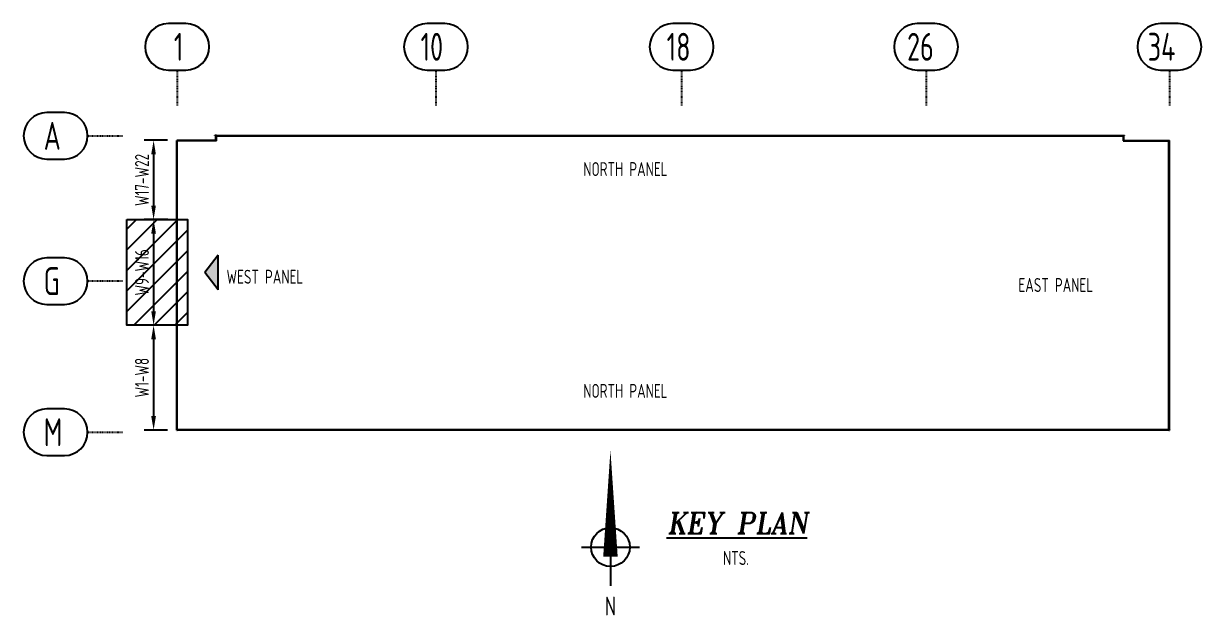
# Model space of a CAD drawing. Header units: inches. Extents: x -3675 to 25720, y -2273 to 5046.
# Drawn here: x 19274.6 to 19464.6, y 787.1 to 882.5 of the extents above; entities that cross this region are included whole.
import ezdxf
from ezdxf.enums import TextEntityAlignment as Align

# ---------------------------------------------------------------- set-up
doc = ezdxf.new("R2010")
doc.units = ezdxf.units.IN
doc.header["$LTSCALE"] = 0.025
doc.header["$MEASUREMENT"] = 0
doc.linetypes.add('PHANTOM', pattern=[2.5, 1.25, -0.25, 0.25, -0.25, 0.25, -0.25])
doc.layers.get('0').update_dxf_attribs({"linetype": 'CONTINUOUS'})
doc.layers.get('Defpoints').update_dxf_attribs({"linetype": 'CONTINUOUS'})
for name, color, linetype in [('0-25TEXT', 7, 'CONTINUOUS'), ('0-35', 3, 'CONTINUOUS'), ('0-35TEXT', 3, 'CONTINUOUS'), ('0-50', 10, 'CONTINUOUS'), ('BARLIST', 7, 'CONTINUOUS'), ('GRID', 8, 'PHANTOM'), ('Hatch', 253, 'CONTINUOUS'), ('Hgblock', 7, 'CONTINUOUS')]:
    doc.layers.add(name, color=color, linetype=linetype)
doc.styles.add('AR', font='ARCHQUIK.shx', dxfattribs={"width": 0.8})
doc.styles.add('ROMANT', font='romant')
doc.dimstyles.new('CADS_DIM_48', dxfattribs={"dimscale": 48, "dimtxt": 0.09375, "dimasz": 0.09375, "dimexe": 0.0625, "dimexo": 0.0625, "dimgap": 0.09375, "dimtad": 0, "dimtih": 1, "dimtoh": 1, "dimzin": 1, "dimdsep": 46, "dimlunit": 4, "dimtxsty": 'AR', "dimblk": 'CLOSED', "dimcen": 0.1875, "dimadec": 0, "dimazin": 0, "dimtfac": 1, "dimtofl": 0, "dimtmove": 0, "dimatfit": 1, "dimldrblk": 'DOTBLANK', "dimfxl": 1, "dimtzin": 0, "dimarcsym": 0})

# ---------------------------------------------------------------- blocks, each defined once
blk = doc.blocks.new('*D133')
at = {"layer": '0-35', "color": 0, "lineweight": -2, "transparency": 16777216}
for p, q in [((19297.82, 863.7), (19294.09, 863.7)), ((19295.59, 861.45), (19295.59, 853.17)), ((19297.88, 850.92), (19294.09, 850.92))]:
    blk.add_line(p, q, dxfattribs=at)
at = {"layer": '0-35', "color": 0, "transparency": 16777216}
for points in [[(19295.21, 861.45), (19295.96, 861.45), (19295.59, 863.7)], [(19295.21, 853.17), (19295.96, 853.17), (19295.59, 850.92)]]:
    blk.add_solid(points, dxfattribs=at)
at = {"layer": 'Defpoints', "color": 0, "transparency": 16777216}
for p in [(19299.32, 863.7), (19295.59, 850.92), (19299.38, 850.92)]:
    blk.add_point(p, dxfattribs=at)
at = {"layer": '0-35', "color": 0, "transparency": 16777216, "insert": (19293.71, 857.31), "char_height": 2.25, "attachment_point": 5, "rotation": 90, "style": 'AR'}
blk.add_mtext('W17-W22', dxfattribs=at)
blk = doc.blocks.new('_DotBlank')
at = {"layer": '0-35', "color": 0, "lineweight": -2}
blk.add_line((-0.5, 0), (-1, 0), dxfattribs=at)
blk.add_circle((0, 0), 0.5, dxfattribs=at)
blk = doc.blocks.new('*D134')
at = {"layer": '0-35', "color": 0, "lineweight": -2, "transparency": 16777216}
for p, q in [((19297.88, 850.92), (19294.09, 850.92)), ((19295.59, 848.67), (19295.59, 836.12)), ((19297.82, 833.87), (19294.09, 833.87))]:
    blk.add_line(p, q, dxfattribs=at)
at = {"layer": '0-35', "color": 0, "transparency": 16777216}
for points in [[(19295.21, 848.67), (19295.96, 848.67), (19295.59, 850.92)], [(19295.21, 836.12), (19295.96, 836.12), (19295.59, 833.87)]]:
    blk.add_solid(points, dxfattribs=at)
at = {"layer": 'Defpoints', "color": 0, "transparency": 16777216}
for p in [(19299.38, 850.92), (19295.59, 833.87), (19299.32, 833.87)]:
    blk.add_point(p, dxfattribs=at)
at = {"layer": '0-35', "color": 0, "transparency": 16777216, "insert": (19293.71, 842.4), "char_height": 2.25, "attachment_point": 5, "rotation": 90, "style": 'AR'}
blk.add_mtext('W9-W16', dxfattribs=at)
blk = doc.blocks.new('*D135')
at = {"layer": '0-35', "color": 0, "lineweight": -2, "transparency": 16777216}
for p, q in [((19297.82, 833.87), (19294.09, 833.87)), ((19295.59, 831.62), (19295.59, 819.21)), ((19297.82, 816.96), (19294.09, 816.96))]:
    blk.add_line(p, q, dxfattribs=at)
at = {"layer": '0-35', "color": 0, "transparency": 16777216}
for points in [[(19295.21, 831.62), (19295.96, 831.62), (19295.59, 833.87)], [(19295.21, 819.21), (19295.96, 819.21), (19295.59, 816.96)]]:
    blk.add_solid(points, dxfattribs=at)
at = {"layer": 'Defpoints', "color": 0, "transparency": 16777216}
for p in [(19299.32, 833.87), (19295.59, 816.96), (19299.32, 816.96)]:
    blk.add_point(p, dxfattribs=at)
at = {"layer": '0-35', "color": 0, "transparency": 16777216, "insert": (19293.71, 825.42), "char_height": 2.25, "attachment_point": 5, "rotation": 90, "style": 'AR'}
blk.add_mtext('W1-W8', dxfattribs=at)
blk = doc.blocks.new('*U129')
at = {"layer": 'Hgblock', "color": 3}
for p, q in [((-0.375, 0), (0.375, 0)), ((0, 0), (0, -0.5))]:
    blk.add_line(p, q, dxfattribs=at)
blk.add_lwpolyline([(0, 1.25, 0, 0.187, 0), (0, -0.125, 0.187, 0.187, 0)], format="xyseb", dxfattribs=at)
blk.add_circle((0, 0), 0.25, dxfattribs=at)
at = {"layer": 'Hgblock', "color": 3, "style": 'AR', "width": 0.8}
blk.add_text('N', height=0.244, dxfattribs=at).set_placement((0, -0.761), align=Align.MIDDLE)
blk = doc.blocks.new('*D336')
at = {"layer": '0-35', "color": 0, "lineweight": -2, "transparency": 16777216}
for p, q in [((19297.82, 863.7), (19294.09, 863.7)), ((19295.59, 861.45), (19295.59, 853.17)), ((19297.88, 850.92), (19294.09, 850.92))]:
    blk.add_line(p, q, dxfattribs=at)
at = {"layer": '0-35', "color": 0, "transparency": 16777216}
for points in [[(19295.21, 861.45), (19295.96, 861.45), (19295.59, 863.7)], [(19295.21, 853.17), (19295.96, 853.17), (19295.59, 850.92)]]:
    blk.add_solid(points, dxfattribs=at)
at = {"layer": 'Defpoints', "color": 0, "transparency": 16777216}
for p in [(19299.32, 863.7), (19295.59, 850.92), (19299.38, 850.92)]:
    blk.add_point(p, dxfattribs=at)
at = {"layer": '0-35', "color": 0, "transparency": 16777216, "insert": (19293.71, 857.31), "char_height": 2.25, "attachment_point": 5, "rotation": 90, "style": 'AR'}
blk.add_mtext('W17-W22', dxfattribs=at)
blk = doc.blocks.new('*D337')
at = {"layer": '0-35', "color": 0, "lineweight": -2, "transparency": 16777216}
for p, q in [((19297.88, 850.92), (19294.09, 850.92)), ((19295.59, 848.67), (19295.59, 836.12)), ((19297.82, 833.87), (19294.09, 833.87))]:
    blk.add_line(p, q, dxfattribs=at)
at = {"layer": '0-35', "color": 0, "transparency": 16777216}
for points in [[(19295.21, 848.67), (19295.96, 848.67), (19295.59, 850.92)], [(19295.21, 836.12), (19295.96, 836.12), (19295.59, 833.87)]]:
    blk.add_solid(points, dxfattribs=at)
at = {"layer": 'Defpoints', "color": 0, "transparency": 16777216}
for p in [(19299.38, 850.92), (19295.59, 833.87), (19299.32, 833.87)]:
    blk.add_point(p, dxfattribs=at)
at = {"layer": '0-35', "color": 0, "transparency": 16777216, "insert": (19293.71, 842.4), "char_height": 2.25, "attachment_point": 5, "rotation": 90, "style": 'AR'}
blk.add_mtext('W9-W16', dxfattribs=at)
blk = doc.blocks.new('*D338')
at = {"layer": '0-35', "color": 0, "lineweight": -2, "transparency": 16777216}
for p, q in [((19297.82, 833.87), (19294.09, 833.87)), ((19295.59, 831.62), (19295.59, 819.21)), ((19297.82, 816.96), (19294.09, 816.96))]:
    blk.add_line(p, q, dxfattribs=at)
at = {"layer": '0-35', "color": 0, "transparency": 16777216}
for points in [[(19295.21, 831.62), (19295.96, 831.62), (19295.59, 833.87)], [(19295.21, 819.21), (19295.96, 819.21), (19295.59, 816.96)]]:
    blk.add_solid(points, dxfattribs=at)
at = {"layer": 'Defpoints', "color": 0, "transparency": 16777216}
for p in [(19299.32, 833.87), (19295.59, 816.96), (19299.32, 816.96)]:
    blk.add_point(p, dxfattribs=at)
at = {"layer": '0-35', "color": 0, "transparency": 16777216, "insert": (19293.71, 825.42), "char_height": 2.25, "attachment_point": 5, "rotation": 90, "style": 'AR'}
blk.add_mtext('W1-W8', dxfattribs=at)
blk = doc.blocks.new('*U229')
at = {"layer": 'Hgblock', "color": 3}
for p, q in [((-0.375, 0), (0.375, 0)), ((0, 0), (0, -0.5))]:
    blk.add_line(p, q, dxfattribs=at)
blk.add_lwpolyline([(0, 1.25, 0, 0.187, 0), (0, -0.125, 0.187, 0.187, 0)], format="xyseb", dxfattribs=at)
blk.add_circle((0, 0), 0.25, dxfattribs=at)
at = {"layer": 'Hgblock', "color": 3, "style": 'AR', "width": 0.8}
blk.add_text('N', height=0.244, dxfattribs=at).set_placement((0, -0.761), align=Align.MIDDLE)

msp = doc.modelspace()

# ---------------------------------------------------------------- hatches: boundary and pattern name
at = {"layer": '0-25TEXT'}
msp.add_hatch(color=256, dxfattribs=at).paths.add_polyline_path([(19306.02761, 845.18537), (19303.86766, 842.37294), (19306.02761, 839.56051)])
at = {"layer": 'Hatch'}
h = msp.add_hatch(dxfattribs=at)
h.set_pattern_fill('ANSI31', color=256, scale=18.75)
h.set_pattern_definition([(45, (6818.1028, -6.287), (-1.6572815, 1.6572815), [])])
h.paths.add_polyline_path([(19291.28277, 833.87476), (19301.0696, 833.8746), (19301.07042, 850.91612), (19291.28277, 850.91628)])

# ---------------------------------------------------------------- linework, layer by layer
at = {"layer": '0-25TEXT'}
for p, q in [((19306.02761, 845.18537), (19303.86766, 842.37294)), ((19306.02761, 839.56051), (19306.02761, 845.18537)), ((19306.02761, 839.56051), (19303.86766, 842.37294))]:
    msp.add_line(p, q, dxfattribs=at)
at = {"layer": '0-35'}
for p, q in [((19305.71044, 864.4815), (19305.43977, 864.4815)), ((19305.43977, 864.4815), (19452.14041, 864.4815)), ((19305.43977, 864.4129), (19305.43977, 864.4815)), ((19305.43977, 864.4815), (19305.43977, 864.4129)), ((19305.71044, 864.4815), (19305.43977, 864.4815)), ((19305.43977, 864.4815), (19452.14041, 864.4815)), ((19305.43977, 864.4129), (19305.43977, 864.4815)), ((19305.43977, 864.4815), (19305.43977, 864.4129)), ((19305.43977, 864.4129), (19305.64185, 864.4129)), ((19305.43977, 864.4129), (19305.64185, 864.4129)), ((19305.64185, 863.69728), (19305.64185, 864.4129)), ((19305.64185, 863.69728), (19305.64185, 864.4129)), ((19305.71044, 863.62869), (19305.71044, 864.4129)), ((19305.71044, 864.4129), (19451.94204, 864.4129)), ((19305.71044, 863.62869), (19305.71044, 864.4129)), ((19305.71044, 864.4129), (19451.94204, 864.4129)), ((19307.35001, 864.4815), (19307.35001, 864.4129)), ((19307.35001, 864.4815), (19307.35001, 864.4129)), ((19307.35026, 864.4815), (19307.35026, 864.4129)), ((19307.35026, 864.4815), (19307.35026, 864.4129)), ((19309.25796, 864.4815), (19309.25796, 864.4129)), ((19309.25796, 864.4815), (19309.25796, 864.4129)), ((19309.25796, 864.4815), (19309.25796, 864.4129)), ((19309.25796, 864.4815), (19309.25796, 864.4129)), ((19311.38814, 864.4815), (19311.38814, 864.4129)), ((19311.38814, 864.4815), (19311.38814, 864.4129)), ((19311.38814, 864.4815), (19311.38814, 864.4129)), ((19311.38814, 864.4815), (19311.38814, 864.4129)), ((19313.6963, 864.4815), (19313.6963, 864.4129)), ((19313.6963, 864.4815), (19313.6963, 864.4129)), ((19316.00446, 864.4815), (19316.00446, 864.4129)), ((19316.00446, 864.4815), (19316.00446, 864.4129)), ((19318.31262, 864.4815), (19318.31262, 864.4129)), ((19318.31262, 864.4815), (19318.31262, 864.4129)), ((19320.62078, 864.4815), (19320.62078, 864.4129)), ((19320.62078, 864.4815), (19320.62078, 864.4129)), ((19321.32713, 864.4815), (19321.32713, 864.4129)), ((19321.32713, 864.4815), (19321.32713, 864.4129)), ((19323.63529, 864.4815), (19323.63529, 864.4129)), ((19323.63529, 864.4815), (19323.63529, 864.4129)), ((19325.94345, 864.4815), (19325.94345, 864.4129)), ((19325.94345, 864.4815), (19325.94345, 864.4129)), ((19328.25161, 864.4815), (19328.25161, 864.4129)), ((19328.25161, 864.4815), (19328.25161, 864.4129)), ((19330.55977, 864.4815), (19330.55977, 864.4129)), ((19330.55977, 864.4815), (19330.55977, 864.4129)), ((19331.26612, 864.4815), (19331.26612, 864.4129)), ((19331.26612, 864.4815), (19331.26612, 864.4129)), ((19333.57428, 864.4815), (19333.57428, 864.4129)), ((19333.57428, 864.4815), (19333.57428, 864.4129)), ((19335.88244, 864.4815), (19335.88244, 864.4129)), ((19335.88244, 864.4815), (19335.88244, 864.4129)), ((19338.1906, 864.4815), (19338.1906, 864.4129)), ((19338.1906, 864.4815), (19338.1906, 864.4129)), ((19340.27628, 864.4815), (19340.27628, 864.4129)), ((19340.27628, 864.4815), (19340.27628, 864.4129)), ((19340.98542, 864.4815), (19340.98542, 864.4129)), ((19340.98542, 864.4815), (19340.98542, 864.4129)), ((19343.51883, 864.4815), (19343.51883, 864.4129)), ((19343.51883, 864.4129), (19343.51883, 864.4815)), ((19343.51883, 864.4815), (19343.51883, 864.4129)), ((19343.51883, 864.4129), (19343.51883, 864.4815)), ((19345.82699, 864.4129), (19345.82699, 864.4815)), ((19345.82699, 864.4129), (19345.82699, 864.4815)), ((19348.13515, 864.4129), (19348.13515, 864.4815)), ((19348.13515, 864.4129), (19348.13515, 864.4815)), ((19350.4433, 864.4129), (19350.4433, 864.4815)), ((19350.4433, 864.4129), (19350.4433, 864.4815)), ((19351.14966, 864.4129), (19351.14966, 864.4815)), ((19351.14966, 864.4129), (19351.14966, 864.4815)), ((19353.45782, 864.4129), (19353.45782, 864.4815)), ((19353.45782, 864.4129), (19353.45782, 864.4815)), ((19355.76597, 864.4129), (19355.76597, 864.4815)), ((19355.76597, 864.4129), (19355.76597, 864.4815)), ((19358.07413, 864.4129), (19358.07413, 864.4815)), ((19358.07413, 864.4129), (19358.07413, 864.4815)), ((19360.38229, 864.4129), (19360.38229, 864.4815)), ((19360.38229, 864.4129), (19360.38229, 864.4815)), ((19361.08864, 864.4129), (19361.08864, 864.4815)), ((19361.08864, 864.4129), (19361.08864, 864.4815)), ((19363.3968, 864.4129), (19363.3968, 864.4815)), ((19363.3968, 864.4129), (19363.3968, 864.4815)), ((19365.70496, 864.4129), (19365.70496, 864.4815)), ((19365.70496, 864.4129), (19365.70496, 864.4815)), ((19368.01312, 864.4129), (19368.01312, 864.4815)), ((19368.01312, 864.4129), (19368.01312, 864.4815)), ((19370.32128, 864.4129), (19370.32128, 864.4815)), ((19370.32128, 864.4129), (19370.32128, 864.4815)), ((19371.02763, 864.4129), (19371.02763, 864.4815)), ((19371.02763, 864.4129), (19371.02763, 864.4815)), ((19373.33579, 864.4129), (19373.33579, 864.4815)), ((19373.33579, 864.4129), (19373.33579, 864.4815)), ((19375.63932, 864.4129), (19375.63932, 864.4815)), ((19375.63932, 864.4129), (19375.63932, 864.4815)), ((19377.94284, 864.4129), (19377.94284, 864.4815)), ((19377.94284, 864.4129), (19377.94284, 864.4815)), ((19380.251, 864.4129), (19380.251, 864.4815)), ((19380.251, 864.4129), (19380.251, 864.4815)), ((19380.95735, 864.4129), (19380.95735, 864.4815)), ((19380.95735, 864.4129), (19380.95735, 864.4815)), ((19383.26551, 864.4129), (19383.26551, 864.4815)), ((19383.26551, 864.4129), (19383.26551, 864.4815)), ((19385.57367, 864.4129), (19385.57367, 864.4815)), ((19385.57367, 864.4129), (19385.57367, 864.4815)), ((19387.88183, 864.4129), (19387.88183, 864.4815)), ((19387.88183, 864.4129), (19387.88183, 864.4815)), ((19390.18999, 864.4129), (19390.18999, 864.4815)), ((19390.18999, 864.4129), (19390.18999, 864.4815)), ((19390.89634, 864.4129), (19390.89634, 864.4815)), ((19390.89634, 864.4129), (19390.89634, 864.4815)), ((19393.2045, 864.4129), (19393.2045, 864.4815)), ((19393.2045, 864.4129), (19393.2045, 864.4815)), ((19395.51266, 864.4129), (19395.51266, 864.4815)), ((19395.51266, 864.4129), (19395.51266, 864.4815)), ((19397.82082, 864.4129), (19397.82082, 864.4815)), ((19397.82082, 864.4129), (19397.82082, 864.4815)), ((19400.12897, 864.4129), (19400.12897, 864.4815)), ((19400.12897, 864.4129), (19400.12897, 864.4815)), ((19400.83533, 864.4129), (19400.83533, 864.4815)), ((19400.83533, 864.4129), (19400.83533, 864.4815)), ((19403.14349, 864.4129), (19403.14349, 864.4815)), ((19403.14349, 864.4129), (19403.14349, 864.4815)), ((19405.45164, 864.4129), (19405.45164, 864.4815)), ((19405.45164, 864.4129), (19405.45164, 864.4815)), ((19407.7598, 864.4129), (19407.7598, 864.4815)), ((19407.7598, 864.4129), (19407.7598, 864.4815)), ((19410.06796, 864.4129), (19410.06796, 864.4815)), ((19410.06796, 864.4129), (19410.06796, 864.4815)), ((19410.77431, 864.4129), (19410.77431, 864.4815)), ((19410.77431, 864.4129), (19410.77431, 864.4815)), ((19413.08247, 864.4129), (19413.08247, 864.4815)), ((19413.08247, 864.4129), (19413.08247, 864.4815)), ((19415.39341, 864.4129), (19415.39341, 864.4815)), ((19415.39341, 864.4129), (19415.39341, 864.4815)), ((19417.70435, 864.4129), (19417.70435, 864.4815)), ((19417.70435, 864.4129), (19417.70435, 864.4815)), ((19420.01251, 864.4129), (19420.01251, 864.4815)), ((19420.01251, 864.4129), (19420.01251, 864.4815)), ((19420.71886, 864.4129), (19420.71886, 864.4815)), ((19420.71886, 864.4129), (19420.71886, 864.4815)), ((19423.02702, 864.4129), (19423.02702, 864.4815)), ((19423.02702, 864.4129), (19423.02702, 864.4815)), ((19425.33518, 864.4129), (19425.33518, 864.4815)), ((19425.33518, 864.4129), (19425.33518, 864.4815)), ((19427.64334, 864.4129), (19427.64334, 864.4815)), ((19427.64334, 864.4129), (19427.64334, 864.4815)), ((19429.9515, 864.4129), (19429.9515, 864.4815)), ((19429.9515, 864.4129), (19429.9515, 864.4815)), ((19430.65785, 864.4129), (19430.65785, 864.4815)), ((19430.65785, 864.4129), (19430.65785, 864.4815)), ((19432.96601, 864.4129), (19432.96601, 864.4815)), ((19432.96601, 864.4129), (19432.96601, 864.4815)), ((19435.27417, 864.4129), (19435.27417, 864.4815)), ((19435.27417, 864.4129), (19435.27417, 864.4815)), ((19437.58233, 864.4129), (19437.58233, 864.4815)), ((19437.58233, 864.4129), (19437.58233, 864.4815)), ((19439.89049, 864.4129), (19439.89049, 864.4815)), ((19439.89049, 864.4129), (19439.89049, 864.4815)), ((19440.59684, 864.4129), (19440.59684, 864.4815)), ((19440.59684, 864.4129), (19440.59684, 864.4815)), ((19442.905, 864.4129), (19442.905, 864.4815)), ((19442.905, 864.4129), (19442.905, 864.4815)), ((19445.21316, 864.4129), (19445.21316, 864.4815)), ((19445.21316, 864.4129), (19445.21316, 864.4815)), ((19447.52132, 864.4129), (19447.52132, 864.4815)), ((19447.52132, 864.4129), (19447.52132, 864.4815)), ((19449.82947, 864.4129), (19449.82947, 864.4815)), ((19449.82947, 864.4129), (19449.82947, 864.4815)), ((19451.94204, 864.4129), (19451.94204, 863.62869)), ((19451.94204, 864.4129), (19451.94204, 863.62869)), ((19452.01064, 864.4129), (19452.14041, 864.4129)), ((19452.01064, 864.4129), (19452.01064, 863.69728)), ((19452.01064, 864.4129), (19452.14041, 864.4129)), ((19452.01064, 864.4129), (19452.01064, 863.69728)), ((19452.14041, 864.4129), (19452.14041, 864.4815)), ((19452.14041, 864.4129), (19452.14041, 864.4815)), ((19299.3162, 863.69728), (19299.3162, 863.62869)), ((19305.64185, 863.69728), (19299.3162, 863.69728)), ((19299.3162, 863.62869), (19299.3162, 863.69728)), ((19299.3162, 863.69728), (19299.38479, 863.69728)), ((19299.3162, 816.9566), (19299.3162, 863.69728)), ((19299.3162, 863.69728), (19299.3162, 863.62869)), ((19305.64185, 863.69728), (19299.3162, 863.69728)), ((19299.3162, 863.62869), (19299.3162, 863.69728)), ((19299.3162, 863.69728), (19299.38479, 863.69728)), ((19299.3162, 816.9566), (19299.3162, 863.69728)), ((19305.71044, 863.62869), (19299.3162, 863.62869)), ((19305.71044, 863.62869), (19299.3162, 863.62869)), ((19299.38479, 816.9566), (19299.38479, 863.69728)), ((19299.38479, 816.9566), (19299.38479, 863.69728)), ((19301.44916, 863.69728), (19301.44916, 863.62869)), ((19301.44916, 863.69728), (19301.44916, 863.62869)), ((19303.57934, 863.69728), (19303.57934, 863.62869)), ((19303.57934, 863.69728), (19303.57934, 863.62869)), ((19305.71044, 863.62869), (19305.71044, 863.69728)), ((19305.71044, 863.62869), (19305.71044, 863.69728)), ((19451.94204, 863.62869), (19459.33171, 863.62869)), ((19451.94204, 863.62869), (19459.33171, 863.62869)), ((19452.01064, 863.69728), (19459.33171, 863.69728)), ((19452.01064, 863.69728), (19459.33171, 863.69728)), ((19454.58965, 863.69728), (19454.58965, 863.62869)), ((19454.58965, 863.69728), (19454.58965, 863.62869)), ((19456.71983, 863.69728), (19456.71983, 863.62869)), ((19456.71983, 863.69728), (19456.71983, 863.62869)), ((19459.33171, 863.62869), (19459.33171, 863.69728)), ((19459.33171, 863.62869), (19459.33171, 863.69728)), ((19459.33861, 816.9566), (19459.33861, 863.6988)), ((19459.33861, 863.6988), (19459.40721, 863.6988)), ((19459.33861, 816.9566), (19459.33861, 863.6988)), ((19459.33861, 863.6988), (19459.40721, 863.6988)), ((19459.40721, 816.9566), (19459.40721, 863.6988)), ((19459.40721, 816.9566), (19459.40721, 863.6988)), ((19299.3162, 861.5671), (19299.38479, 861.5671)), ((19299.3162, 861.5671), (19299.38479, 861.5671)), ((19459.33861, 861.84986), (19459.33861, 861.78127)), ((19459.33861, 861.78127), (19459.33861, 861.84986)), ((19459.33861, 861.84986), (19459.40721, 861.84986)), ((19459.33861, 861.84986), (19459.33861, 861.78127)), ((19459.33861, 861.78127), (19459.33861, 861.84986)), ((19459.33861, 861.84986), (19459.40721, 861.84986)), ((19299.3162, 859.43692), (19299.38479, 859.43692)), ((19299.3162, 859.43692), (19299.38479, 859.43692)), ((19459.33861, 860.27672), (19459.40721, 860.27672)), ((19459.33861, 860.27672), (19459.40721, 860.27672)), ((19459.33861, 858.97999), (19459.40721, 858.97999)), ((19459.33861, 858.97999), (19459.40721, 858.97999)), ((19299.3162, 857.30674), (19299.38479, 857.30674)), ((19299.3162, 857.30674), (19299.38479, 857.30674)), ((19459.33861, 857.30674), (19459.40721, 857.30674)), ((19459.33861, 857.30674), (19459.40721, 857.30674)), ((19299.3162, 855.17656), (19299.38479, 855.17656)), ((19299.3162, 855.17656), (19299.38479, 855.17656)), ((19459.33861, 855.17656), (19459.40721, 855.17656)), ((19459.33861, 855.17656), (19459.40721, 855.17656)), ((19299.3162, 853.04638), (19299.38479, 853.04638)), ((19299.3162, 853.04638), (19299.38479, 853.04638)), ((19459.33861, 853.04638), (19459.40721, 853.04638)), ((19459.33861, 853.04638), (19459.40721, 853.04638)), ((19299.3162, 850.9162), (19299.38479, 850.9162)), ((19299.3162, 850.9162), (19299.38479, 850.9162)), ((19459.33861, 850.9162), (19459.40721, 850.9162)), ((19459.33861, 850.9162), (19459.40721, 850.9162)), ((19299.3162, 848.78602), (19299.38479, 848.78602)), ((19299.3162, 848.78602), (19299.38479, 848.78602)), ((19459.33861, 848.78602), (19459.40721, 848.78602)), ((19459.33861, 848.78602), (19459.40721, 848.78602)), ((19299.3162, 846.65584), (19299.38479, 846.65584)), ((19299.3162, 846.65584), (19299.38479, 846.65584)), ((19459.33861, 846.65584), (19459.40721, 846.65584)), ((19459.33861, 846.65584), (19459.40721, 846.65584)), ((19299.3162, 844.52566), (19299.38479, 844.52566)), ((19299.3162, 844.52566), (19299.38479, 844.52566)), ((19459.33861, 844.52566), (19459.40721, 844.52566)), ((19459.33861, 844.52566), (19459.40721, 844.52566)), ((19299.3162, 842.39548), (19299.38479, 842.39548)), ((19299.3162, 842.39548), (19299.38479, 842.39548)), ((19459.33861, 842.39548), (19459.40721, 842.39548)), ((19459.33861, 842.39548), (19459.40721, 842.39548)), ((19299.3162, 840.2653), (19299.38479, 840.2653)), ((19299.3162, 840.2653), (19299.38479, 840.2653)), ((19459.33861, 840.2653), (19459.40721, 840.2653)), ((19459.33861, 840.2653), (19459.40721, 840.2653)), ((19299.3162, 838.13512), (19299.38479, 838.13512)), ((19299.3162, 838.13512), (19299.38479, 838.13512)), ((19459.33861, 838.13512), (19459.40721, 838.13512)), ((19459.33861, 838.13512), (19459.40721, 838.13512)), ((19299.3162, 836.00494), (19299.38479, 836.00494)), ((19299.3162, 836.00494), (19299.38479, 836.00494)), ((19459.33861, 836.00494), (19459.40721, 836.00494)), ((19459.33861, 836.00494), (19459.40721, 836.00494)), ((19299.3162, 833.87476), (19299.38479, 833.87476)), ((19299.3162, 833.87476), (19299.38479, 833.87476)), ((19459.33861, 833.87476), (19459.40721, 833.87476)), ((19459.33861, 833.87476), (19459.40721, 833.87476)), ((19299.3162, 831.74458), (19299.38479, 831.74458)), ((19299.3162, 831.74458), (19299.38479, 831.74458)), ((19459.33861, 831.74458), (19459.40721, 831.74458)), ((19459.33861, 831.74458), (19459.40721, 831.74458)), ((19299.3162, 829.6144), (19299.38479, 829.6144)), ((19299.3162, 829.6144), (19299.38479, 829.6144)), ((19459.33861, 829.6144), (19459.40721, 829.6144)), ((19459.33861, 829.6144), (19459.40721, 829.6144)), ((19299.3162, 827.48422), (19299.38479, 827.48422)), ((19299.3162, 827.48422), (19299.38479, 827.48422)), ((19459.33861, 827.48422), (19459.40721, 827.48422)), ((19459.33861, 827.48422), (19459.40721, 827.48422)), ((19299.3162, 825.35404), (19299.38479, 825.35404)), ((19299.3162, 825.35404), (19299.38479, 825.35404)), ((19459.33861, 825.35404), (19459.40721, 825.35404)), ((19459.33861, 825.35404), (19459.40721, 825.35404)), ((19299.3162, 823.22386), (19299.38479, 823.22386)), ((19299.3162, 823.22386), (19299.38479, 823.22386)), ((19459.33861, 823.22386), (19459.40721, 823.22386)), ((19459.33861, 823.22386), (19459.40721, 823.22386)), ((19299.3162, 821.09368), (19299.38479, 821.09368)), ((19299.3162, 821.09368), (19299.38479, 821.09368)), ((19459.33861, 821.09368), (19459.40721, 821.09368)), ((19459.33861, 821.09368), (19459.40721, 821.09368)), ((19299.3162, 818.9635), (19299.38479, 818.9635)), ((19299.3162, 818.9635), (19299.38479, 818.9635)), ((19459.33861, 818.9635), (19459.40721, 818.9635)), ((19459.33861, 818.9635), (19459.40721, 818.9635)), ((19459.40721, 817.0252), (19299.3162, 817.0252)), ((19299.3162, 817.0252), (19299.3162, 816.9566)), ((19459.40721, 817.0252), (19299.3162, 817.0252)), ((19299.3162, 817.0252), (19299.3162, 816.9566)), ((19459.40721, 816.9566), (19299.3162, 816.9566)), ((19299.3162, 816.9566), (19299.38479, 816.9566)), ((19459.40721, 816.9566), (19299.3162, 816.9566)), ((19299.3162, 816.9566), (19299.38479, 816.9566)), ((19300.84941, 817.0252), (19300.84941, 816.9566)), ((19300.84941, 817.0252), (19300.84941, 816.9566)), ((19302.38262, 817.0252), (19302.38262, 816.9566)), ((19302.38262, 817.0252), (19302.38262, 816.9566)), ((19304.69078, 817.0252), (19304.69078, 816.9566)), ((19304.69078, 817.0252), (19304.69078, 816.9566)), ((19306.99893, 817.0252), (19306.99893, 816.9566)), ((19306.99893, 817.0252), (19306.99893, 816.9566)), ((19307.70529, 817.0252), (19307.70529, 816.9566)), ((19307.70529, 817.0252), (19307.70529, 816.9566)), ((19310.01345, 817.0252), (19310.01345, 816.9566)), ((19310.01345, 817.0252), (19310.01345, 816.9566)), ((19312.32743, 817.0252), (19312.32743, 816.9566)), ((19312.32743, 817.0252), (19312.32743, 816.9566)), ((19314.63559, 817.0252), (19314.63559, 816.9566)), ((19314.63559, 817.0252), (19314.63559, 816.9566)), ((19316.94375, 817.0252), (19316.94375, 816.9566)), ((19316.94375, 817.0252), (19316.94375, 816.9566)), ((19317.6501, 817.0252), (19317.6501, 816.9566)), ((19317.6501, 817.0252), (19317.6501, 816.9566)), ((19319.95826, 817.0252), (19319.95826, 816.9566)), ((19319.95826, 817.0252), (19319.95826, 816.9566)), ((19322.26642, 817.0252), (19322.26642, 816.9566)), ((19322.26642, 817.0252), (19322.26642, 816.9566)), ((19324.57458, 817.0252), (19324.57458, 816.9566)), ((19324.57458, 817.0252), (19324.57458, 816.9566)), ((19326.88274, 817.0252), (19326.88274, 816.9566)), ((19326.88274, 817.0252), (19326.88274, 816.9566)), ((19327.58909, 817.0252), (19327.58909, 816.9566)), ((19327.58909, 817.0252), (19327.58909, 816.9566)), ((19329.89725, 817.0252), (19329.89725, 816.9566)), ((19329.89725, 817.0252), (19329.89725, 816.9566)), ((19332.20541, 817.0252), (19332.20541, 816.9566)), ((19332.20541, 817.0252), (19332.20541, 816.9566)), ((19334.51357, 817.0252), (19334.51357, 816.9566)), ((19334.51357, 817.0252), (19334.51357, 816.9566)), ((19336.82173, 817.0252), (19336.82173, 816.9566)), ((19336.82173, 817.0252), (19336.82173, 816.9566)), ((19337.52808, 817.0252), (19337.52808, 816.9566)), ((19337.52808, 817.0252), (19337.52808, 816.9566)), ((19339.83624, 817.0252), (19339.83624, 816.9566)), ((19339.83624, 817.0252), (19339.83624, 816.9566)), ((19342.1444, 817.0252), (19342.1444, 816.9566)), ((19342.1444, 817.0252), (19342.1444, 816.9566)), ((19344.45256, 817.0252), (19344.45256, 816.9566)), ((19344.45256, 817.0252), (19344.45256, 816.9566)), ((19346.76071, 817.0252), (19346.76071, 816.9566)), ((19346.76071, 817.0252), (19346.76071, 816.9566)), ((19347.46707, 817.0252), (19347.46707, 816.9566)), ((19347.46707, 817.0252), (19347.46707, 816.9566)), ((19349.77523, 817.0252), (19349.77523, 816.9566)), ((19349.77523, 817.0252), (19349.77523, 816.9566)), ((19352.08338, 817.0252), (19352.08338, 816.9566)), ((19352.08338, 817.0252), (19352.08338, 816.9566)), ((19354.39154, 817.0252), (19354.39154, 816.9566)), ((19354.39154, 817.0252), (19354.39154, 816.9566)), ((19356.6997, 817.0252), (19356.6997, 816.9566)), ((19356.6997, 817.0252), (19356.6997, 816.9566)), ((19357.40605, 817.0252), (19357.40605, 816.9566)), ((19357.40605, 817.0252), (19357.40605, 816.9566)), ((19359.71421, 817.0252), (19359.71421, 816.9566)), ((19359.71421, 817.0252), (19359.71421, 816.9566)), ((19362.02237, 817.0252), (19362.02237, 816.9566)), ((19362.02237, 817.0252), (19362.02237, 816.9566)), ((19364.33053, 817.0252), (19364.33053, 816.9566)), ((19364.33053, 817.0252), (19364.33053, 816.9566)), ((19366.63869, 817.0252), (19366.63869, 816.9566)), ((19366.63869, 817.0252), (19366.63869, 816.9566)), ((19367.34504, 817.0252), (19367.34504, 816.9566)), ((19367.34504, 817.0252), (19367.34504, 816.9566)), ((19369.6532, 817.0252), (19369.6532, 816.9566)), ((19369.6532, 817.0252), (19369.6532, 816.9566)), ((19371.96136, 817.0252), (19371.96136, 816.9566)), ((19371.96136, 817.0252), (19371.96136, 816.9566)), ((19374.26952, 817.0252), (19374.26952, 816.9566)), ((19374.26952, 817.0252), (19374.26952, 816.9566)), ((19376.57768, 817.0252), (19376.57768, 816.9566)), ((19376.57768, 817.0252), (19376.57768, 816.9566)), ((19377.28403, 817.0252), (19377.28403, 816.9566)), ((19377.28403, 817.0252), (19377.28403, 816.9566)), ((19379.59219, 817.0252), (19379.59219, 816.9566)), ((19379.59219, 817.0252), (19379.59219, 816.9566)), ((19381.90035, 817.0252), (19381.90035, 816.9566)), ((19381.90035, 817.0252), (19381.90035, 816.9566)), ((19384.20851, 817.0252), (19384.20851, 816.9566)), ((19384.20851, 817.0252), (19384.20851, 816.9566)), ((19386.51667, 817.0252), (19386.51667, 816.9566)), ((19386.51667, 817.0252), (19386.51667, 816.9566)), ((19387.22302, 817.0252), (19387.22302, 816.9566)), ((19387.22302, 817.0252), (19387.22302, 816.9566)), ((19389.53118, 817.0252), (19389.53118, 816.9566)), ((19389.53118, 817.0252), (19389.53118, 816.9566)), ((19391.83933, 817.0252), (19391.83933, 816.9566)), ((19391.83933, 817.0252), (19391.83933, 816.9566)), ((19394.14749, 817.0252), (19394.14749, 816.9566)), ((19394.14749, 817.0252), (19394.14749, 816.9566)), ((19396.45565, 817.0252), (19396.45565, 816.9566)), ((19396.45565, 817.0252), (19396.45565, 816.9566)), ((19397.162, 817.0252), (19397.162, 816.9566)), ((19397.162, 817.0252), (19397.162, 816.9566)), ((19399.47016, 817.0252), (19399.47016, 816.9566)), ((19399.47016, 817.0252), (19399.47016, 816.9566)), ((19401.77832, 817.0252), (19401.77832, 816.9566)), ((19401.77832, 817.0252), (19401.77832, 816.9566)), ((19404.08648, 817.0252), (19404.08648, 816.9566)), ((19404.08648, 817.0252), (19404.08648, 816.9566)), ((19406.39464, 817.0252), (19406.39464, 816.9566)), ((19406.39464, 817.0252), (19406.39464, 816.9566)), ((19407.10099, 817.0252), (19407.10099, 816.9566)), ((19407.10099, 817.0252), (19407.10099, 816.9566)), ((19409.40915, 817.0252), (19409.40915, 816.9566)), ((19409.40915, 817.0252), (19409.40915, 816.9566)), ((19411.71731, 817.0252), (19411.71731, 816.9566)), ((19411.71731, 817.0252), (19411.71731, 816.9566)), ((19414.02547, 817.0252), (19414.02547, 816.9566)), ((19414.02547, 817.0252), (19414.02547, 816.9566)), ((19416.55888, 817.0252), (19416.55888, 816.9566)), ((19416.55888, 817.0252), (19416.55888, 816.9566)), ((19417.26523, 817.0252), (19417.26523, 816.9566)), ((19417.26523, 817.0252), (19417.26523, 816.9566)), ((19419.3537, 817.0252), (19419.3537, 816.9566)), ((19419.3537, 817.0252), (19419.3537, 816.9566)), ((19421.66186, 817.0252), (19421.66186, 816.9566)), ((19421.66186, 817.0252), (19421.66186, 816.9566)), ((19423.97002, 817.0252), (19423.97002, 816.9566)), ((19423.97002, 817.0252), (19423.97002, 816.9566)), ((19426.27818, 817.0252), (19426.27818, 816.9566)), ((19426.27818, 817.0252), (19426.27818, 816.9566)), ((19426.98453, 817.0252), (19426.98453, 816.9566)), ((19426.98453, 817.0252), (19426.98453, 816.9566)), ((19429.29269, 817.0252), (19429.29269, 816.9566)), ((19429.29269, 817.0252), (19429.29269, 816.9566)), ((19431.60085, 817.0252), (19431.60085, 816.9566)), ((19431.60085, 817.0252), (19431.60085, 816.9566)), ((19433.90901, 817.0252), (19433.90901, 816.9566)), ((19433.90901, 817.0252), (19433.90901, 816.9566)), ((19436.21717, 817.0252), (19436.21717, 816.9566)), ((19436.21717, 817.0252), (19436.21717, 816.9566)), ((19436.92352, 817.0252), (19436.92352, 816.9566)), ((19436.92352, 817.0252), (19436.92352, 816.9566)), ((19439.23168, 817.0252), (19439.23168, 816.9566)), ((19439.23168, 817.0252), (19439.23168, 816.9566)), ((19441.53984, 817.0252), (19441.53984, 816.9566)), ((19441.53984, 817.0252), (19441.53984, 816.9566)), ((19443.84799, 817.0252), (19443.84799, 816.9566)), ((19443.84799, 817.0252), (19443.84799, 816.9566)), ((19446.15615, 817.0252), (19446.15615, 816.9566)), ((19446.15615, 817.0252), (19446.15615, 816.9566)), ((19448.46431, 817.0252), (19448.46431, 816.9566)), ((19448.46431, 817.0252), (19448.46431, 816.9566)), ((19450.77247, 817.0252), (19450.77247, 816.9566)), ((19450.77247, 817.0252), (19450.77247, 816.9566)), ((19453.08063, 817.0252), (19453.08063, 816.9566)), ((19453.08063, 817.0252), (19453.08063, 816.9566)), ((19455.38879, 817.0252), (19455.38879, 816.9566)), ((19455.38879, 817.0252), (19455.38879, 816.9566)), ((19457.39939, 817.0252), (19457.39939, 816.9566)), ((19457.39939, 817.0252), (19457.39939, 816.9566)), ((19459.33861, 816.9566), (19459.40721, 816.9566)), ((19459.33861, 816.9566), (19459.40721, 816.9566)), ((19459.40721, 817.0252), (19459.40721, 816.9566)), ((19459.40721, 817.0252), (19459.40721, 816.9566))]:
    msp.add_line(p, q, dxfattribs=at)
msp.add_lwpolyline([(19291.28277, 850.91628), (19301.07042, 850.91612), (19301.0696, 833.8746), (19291.28277, 833.87476)], close=True, dxfattribs=at)
at = {"layer": '0-50'}
for points in [[(19300.80241, 882.53864), (19297.96718, 882.53864, 1), (19297.96718, 875.03864), (19300.80241, 875.03864, 1)], [(19342.54164, 882.53864), (19339.70641, 882.53864, 1), (19339.70641, 875.03864), (19342.54164, 875.03864, 1)], [(19382.15848, 882.53864), (19379.32325, 882.53864, 1), (19379.32325, 875.03864), (19382.15848, 875.03864, 1)], [(19421.57946, 882.53864), (19418.74423, 882.53864, 1), (19418.74423, 875.03864), (19421.57946, 875.03864, 1)], [(19460.82482, 882.53864), (19457.9896, 882.53864, 1), (19457.9896, 875.03864), (19460.82482, 875.03864, 1)], [(19281.20211, 868.17085), (19278.36688, 868.17085, 1), (19278.36688, 860.67085), (19281.20211, 860.67085, 1)], [(19281.20211, 868.17085), (19278.36688, 868.17085, 1), (19278.36688, 860.67085), (19281.20211, 860.67085, 1)], [(19281.20211, 844.7351), (19278.36688, 844.7351, 1), (19278.36688, 837.2351), (19281.20211, 837.2351, 1)], [(19281.20211, 844.7351), (19278.36688, 844.7351, 1), (19278.36688, 837.2351), (19281.20211, 837.2351, 1)], [(19281.20211, 820.36233), (19278.36688, 820.36233, 1), (19278.36688, 812.86233), (19281.20211, 812.86233, 1)], [(19281.20211, 820.36233), (19278.36688, 820.36233, 1), (19278.36688, 812.86233), (19281.20211, 812.86233, 1)]]:
    msp.add_lwpolyline(points, format="xyb", close=True, dxfattribs=at)
at = {"layer": 'GRID', "lineweight": -3}
for points in [[(19299.38479, 875.03864), (19299.38479, 869.29166)], [(19341.12402, 875.03864), (19341.12402, 869.29166)], [(19380.74087, 875.03864), (19380.74087, 869.29166)], [(19420.16184, 875.03864), (19420.16184, 869.29166)], [(19459.40721, 875.03864), (19459.40721, 869.29166)], [(19284.90001, 864.4518), (19290.64699, 864.4518)], [(19284.90001, 864.4518), (19290.64699, 864.4518)], [(19284.90001, 841.01605), (19290.64699, 841.01605)], [(19284.90001, 841.01605), (19290.64699, 841.01605)], [(19284.90001, 816.64328), (19290.64699, 816.64328)], [(19284.90001, 816.64328), (19290.64699, 816.64328)]]:
    msp.add_lwpolyline(points, dxfattribs=at)

# ---------------------------------------------------------------- block references
at = {"layer": 'BARLIST', "xscale": 12.5, "yscale": 12.5, "zscale": 12.5}
for name in ['*U129', '*U229']:
    msp.add_blockref(name, (19369.26396, 798.08018), dxfattribs=at)

# ---------------------------------------------------------------- texts
at = {"color": 7, "linetype": 'Continuous', "style": 'ROMANT', "oblique": 9, "width": 0.95}
msp.add_text('%%UKEY PLAN', height=3.375, dxfattribs=at).set_placement((19389.76177, 800.26805), align=Align.CENTER)
msp.add_text('%%UKEY PLAN', height=3.375, dxfattribs=at).set_placement((19389.76177, 800.26805), align=Align.CENTER)
at = {"layer": '0-35TEXT', "style": 'AR', "width": 0.8}
for s, height, p in [('NORTH PANEL', 2.2499437, (19364.88838, 857.93519)), ('WEST PANEL', 2.249944, (19307.34584, 840.57032)), ('EAST PANEL', 2.249944, (19435.06508, 839.23485)), ('NORTH PANEL', 2.2499437, (19364.88838, 822.15816)), ('NTS.', 2.25, (19387.42622, 795.19086)), ('NTS.', 2.25, (19387.42622, 795.19086))]:
    msp.add_text(s, height=height, dxfattribs=at).set_placement(p)
at = {"layer": '0-50', "style": 'AR', "width": 0.8}
for s, p in [('1', (19298.8587, 876.5367)), ('10', (19338.64225, 876.5367)), ('18', (19378.33179, 876.5367)), ('26', (19417.10109, 876.5367)), ('34', (19455.90861, 876.5367)), ('A', (19277.86623, 862.16891)), ('A', (19277.86623, 862.16891)), ('G', (19277.86623, 838.73317)), ('G', (19277.86623, 838.73317)), ('M', (19277.86623, 814.36039)), ('M', (19277.86623, 814.36039))]:
    msp.add_text(s, height=4.5, dxfattribs=at).set_placement(p)

# ---------------------------------------------------------------- dimensions: what is measured, and where the dimension line sits
at = {"layer": '0-35'}
for base, p1, p2, text, picture, middle in [((19295.58623, 850.9162), (19299.3162, 863.69728), (19299.38479, 850.9162), 'W17-W22', '*D133', (19295.58623, 857.30674)), ((19295.58623, 850.9162), (19299.3162, 863.69728), (19299.38479, 850.9162), 'W17-W22', '*D336', (19295.58623, 857.30674)), ((19295.58623, 833.87476), (19299.38479, 850.9162), (19299.3162, 833.87476), 'W9-W16', '*D134', (19295.58623, 842.39548)), ((19295.58623, 833.87476), (19299.38479, 850.9162), (19299.3162, 833.87476), 'W9-W16', '*D337', (19295.58623, 842.39548)), ((19295.58623, 816.9566), (19299.3162, 833.87476), (19299.3162, 816.9566), 'W1-W8', '*D135', (19295.58623, 825.41568)), ((19295.58623, 816.9566), (19299.3162, 833.87476), (19299.3162, 816.9566), 'W1-W8', '*D338', (19295.58623, 825.41568))]:
    dim = msp.add_linear_dim(base=base, p1=p1, p2=p2, angle=90, text=text, dimstyle='CADS_DIM_48', override={"dimscale": 24, "dimgap": 0.03125, "dimtad": 1, "dimtih": 0, "dimtoh": 0, "dimdec": 4, "dimtdec": 4}, dxfattribs=at)
    dim.commit()
    dim.dimension.update_dxf_attribs({"geometry": picture, "text_midpoint": middle, "dimtype": 160})

doc.saveas('drawing.dxf')
